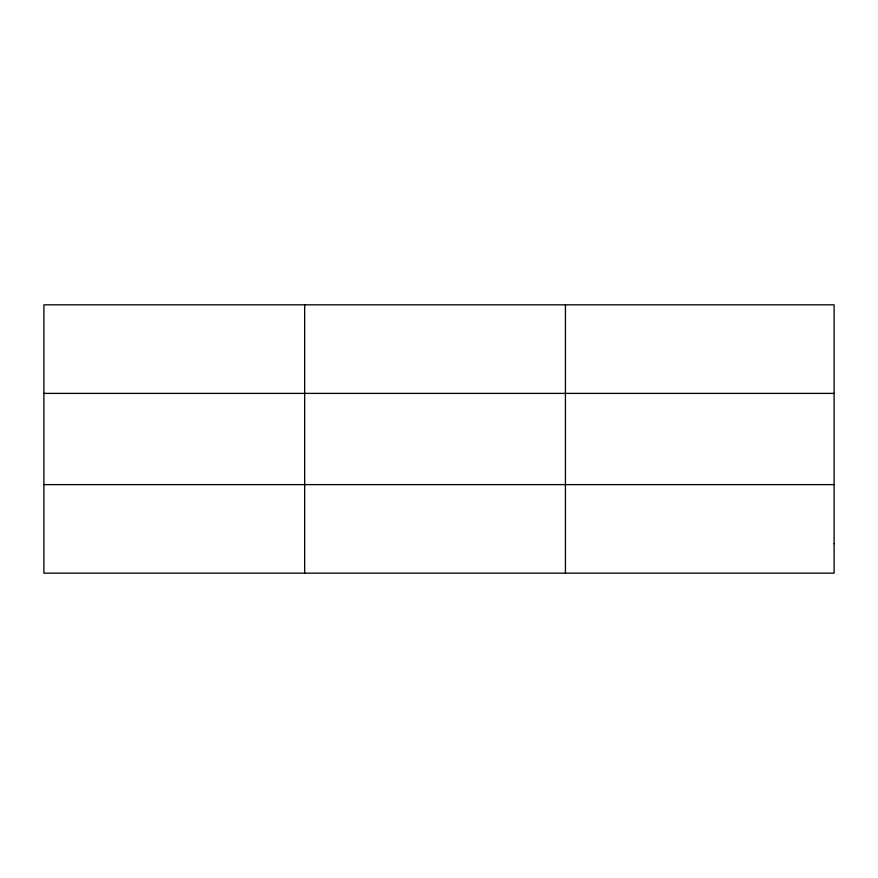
<?xml version="1.0" encoding="UTF-8"?>
<svg xmlns="http://www.w3.org/2000/svg" width="878" height="878" viewBox="0 0 878 878"><rect width="100%" height="100%" fill="white"/><g stroke="black" fill="none" stroke-linecap="round" stroke-linejoin="round"><path stroke-width="1.32" d="M304.666 573.169L304.666 304.831M565.432 573.169L565.432 304.831M43.9 393.388L834.1 393.388M43.9 484.612L834.1 484.612M834.1 543.647L834.1 573.169L43.9 573.169L43.9 304.831L834.1 304.831L834.1 543.647"/></g></svg>
